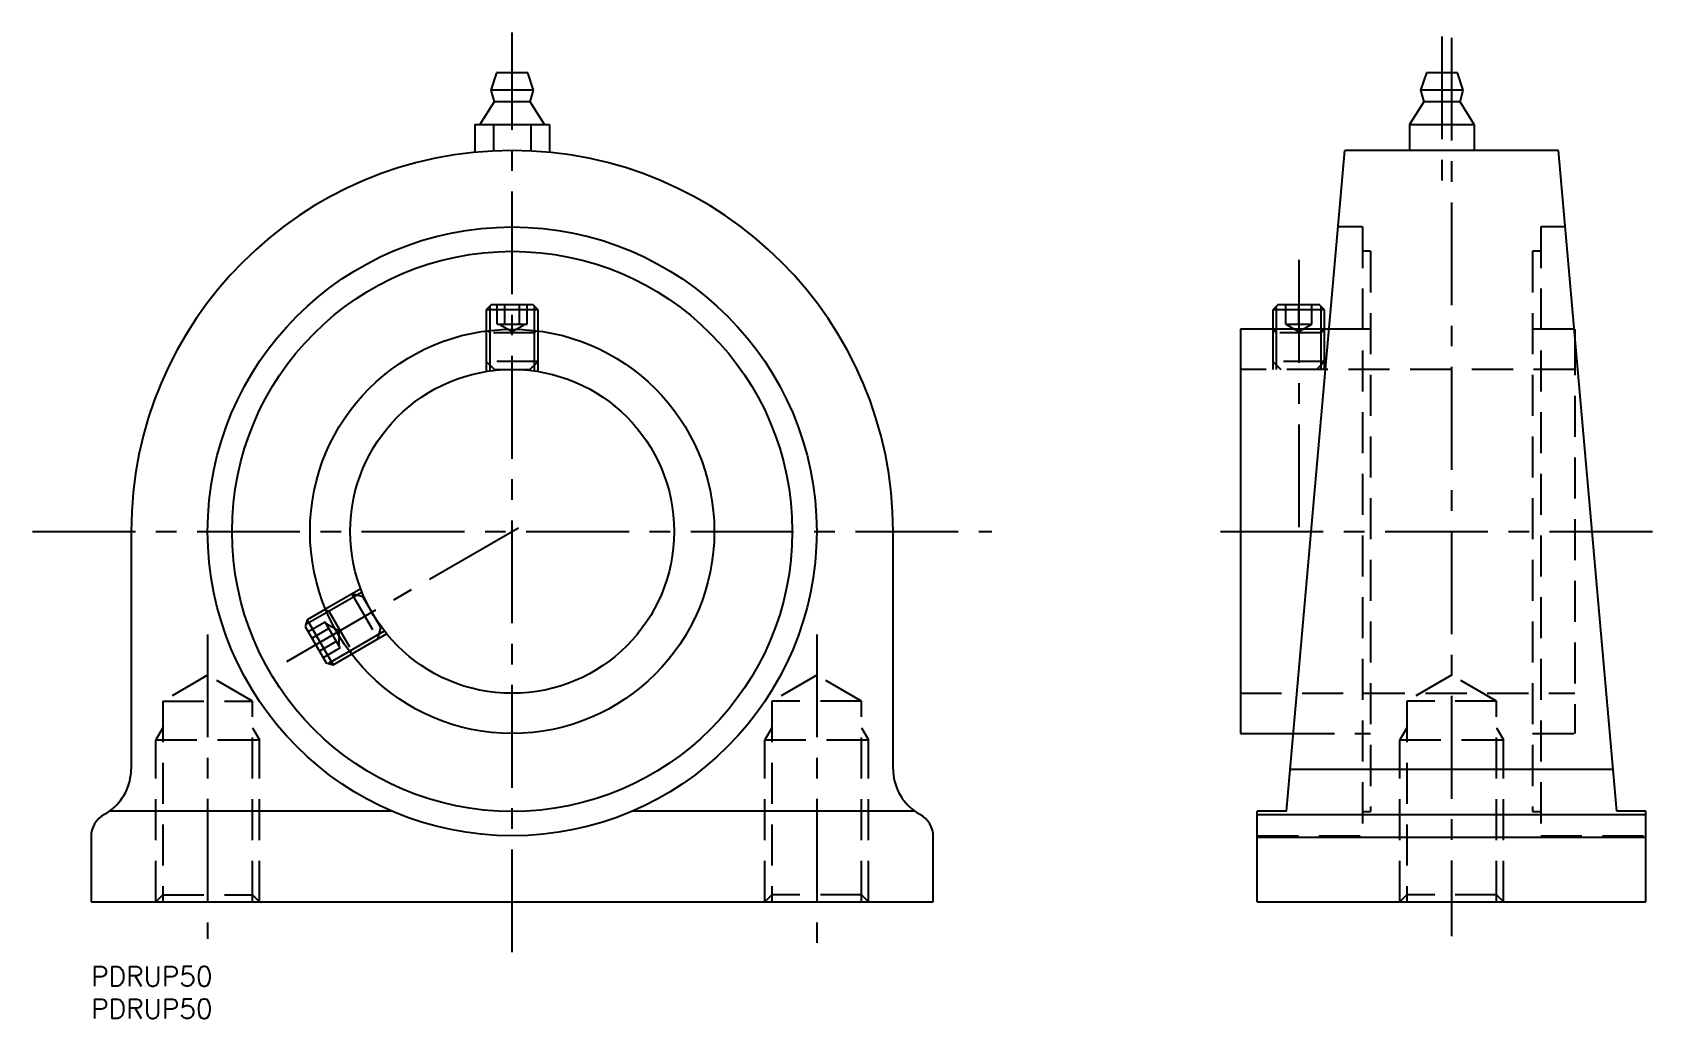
# Model space of a CAD drawing. Extents: x -9 to 242, y -8 to 144.
import ezdxf

# ---------------------------------------------------------------- set-up
doc = ezdxf.new("R2010")
doc.units = 0
doc.header["$LTSCALE"] = 0.5
doc.linetypes.add('CENTER', pattern=[50.8, 31.75, -6.35, 6.35, -6.35])
doc.linetypes.add('DASHED', pattern=[19.05, 12.7, -6.35])
for name, color, linetype in [('MSM_CENTER', 1, 'CENTER'), ('MSM_CONTINUOUS', 7, 'CONTINUOUS'), ('MSM_DASHED', 4, 'DASHED'), ('MSM_NARROW', 5, 'CONTINUOUS'), ('MSM_PART_NUMBER', 7, 'CONTINUOUS')]:
    doc.layers.add(name, color=color, linetype=linetype)
doc.styles.get("Standard").update_dxf_attribs({"font": 'txt.shx', "height": 3, "bigfont": 'bigfont.shx'})

msp = doc.modelspace()

# ---------------------------------------------------------------- linework, layer by layer
at = {"layer": 'MSM_CENTER'}
for p, q in [((65, 2.22), (65, 144.22)), ((208.5, 143.62), (208.5, 120.2)), ((210, 143.4), (210, 4.72)), ((186.4, 109.12), (186.4, 65.64)), ((30.23, 47.13), (67.79, 68.81)), ((-9.03, 67.2), (139.03, 67.2)), ((174.32, 67.2), (242.08, 67.2)), ((18, 51.29), (18, 4.3)), ((112, 51.29), (112, 3.28))]:
    msp.add_line(p, q, dxfattribs=at)
at = {"layer": 'MSM_CONTINUOUS'}
for p, q in [((62.6, 138), (61.7, 135.3)), ((67.4, 138), (62.6, 138)), ((68.3, 135.3), (67.4, 138)), ((206.1, 138), (205.2, 135.3)), ((210.9, 138), (206.1, 138)), ((211.8, 135.3), (210.9, 138)), ((62.2, 133.5), (60, 130)), ((61.7, 135.3), (62.2, 133.5)), ((68.3, 135.3), (61.7, 135.3)), ((67.8, 133.5), (62.2, 133.5)), ((67.8, 133.5), (68.3, 135.3)), ((70, 130), (67.8, 133.5)), ((205.7, 133.5), (203.5, 130)), ((205.2, 135.3), (205.7, 133.5)), ((211.8, 135.3), (205.2, 135.3)), ((211.3, 133.5), (205.7, 133.5)), ((211.3, 133.5), (211.8, 135.3)), ((213.5, 130), (211.3, 133.5)), ((59.23, 130), (70.77, 130)), ((59.23, 130), (59.23, 125.72)), ((62.11, 130), (62.11, 125.93)), ((67.89, 130), (67.89, 125.93)), ((70.77, 130), (70.77, 125.72)), ((203.5, 130), (213.5, 130)), ((203.5, 130), (203.5, 126)), ((213.5, 130), (213.5, 126)), ((184.5, 24), (193.5, 126)), ((226.5, 126), (193.5, 126)), ((235.5, 24), (226.5, 126)), ((61.77, 102.2), (61, 101.43)), ((61, 101.43), (61, 98.14)), ((69, 101.43), (61, 101.43)), ((68.23, 102.2), (61.77, 102.2)), ((69, 101.43), (68.23, 102.2)), ((69, 98.14), (69, 101.43)), ((183.17, 102.2), (182.4, 101.43)), ((190.4, 101.43), (182.4, 101.43)), ((182.4, 101.43), (182.4, 98.4)), ((189.63, 102.2), (183.17, 102.2)), ((190.4, 101.43), (189.63, 102.2)), ((190.4, 98.4), (190.4, 101.43)), ((191.06, 98.4), (177.4, 98.4)), ((177.4, 98.4), (177.4, 36)), ((229, 98.4), (228.94, 98.4)), ((229, 98.4), (229, 97.67)), ((6.2, 67.2), (6.2, 30.51)), ((123.8, 30.51), (123.8, 67.2)), ((33.35, 53.55), (33.07, 52.5)), ((36.2, 55.19), (33.35, 53.55)), ((33.35, 53.55), (37.35, 46.62)), ((33.07, 52.5), (36.31, 46.9)), ((37.35, 46.62), (40.2, 48.26)), ((36.31, 46.9), (37.35, 46.62)), ((177.4, 36), (185.56, 36)), ((185.07, 30.51), (234.93, 30.51)), ((46.49, 24), (2.86, 24)), ((127.14, 24), (83.51, 24)), ((184.5, 24), (180, 24)), ((180, 10), (180, 24)), ((180, 23.5), (240, 23.5)), ((240, 24), (235.5, 24)), ((240, 10), (240, 24)), ((0, 20), (0, 10)), ((130, 10), (130, 20)), ((0, 10), (130, 10)), ((180, 10), (240, 10))]:
    msp.add_line(p, q, dxfattribs=at)
for radius in [47, 43.24, 31.2, 25]:
    msp.add_circle((65, 67.2), radius, dxfattribs=at)
for centre, radius, start, end in [((65, 67.2), 58.8, 0, 180), ((-1.86, 30.54), 8.06, 305.8202, 359.7745), ((131.86, 30.54), 8.06, 180.2255, 234.1798), ((4, 20), 4, 118.9033, 180), ((-1.8, 30.51), 8, 298.9033, 305.5947), ((131.8, 30.51), 8, 234.4053, 241.0967), ((126, 20), 4, 0, 61.0967)]:
    msp.add_arc(centre, radius, start, end, dxfattribs=at)
at = {"layer": 'MSM_DASHED'}
for p, q in [((196.25, 114.2), (192.46, 114.2)), ((196.25, 114.2), (196.25, 20.2)), ((227.54, 114.2), (223.75, 114.2)), ((223.75, 114.2), (223.75, 20.2)), ((197.5, 110.44), (196.25, 110.44)), ((197.5, 110.44), (197.5, 23.96)), ((223.75, 110.44), (222.5, 110.44)), ((222.5, 110.44), (222.5, 23.96)), ((62.69, 99.2), (62.69, 102.2)), ((63.85, 99.2), (63.85, 102.2)), ((66.15, 99.2), (66.15, 102.2)), ((67.31, 99.2), (67.31, 102.2)), ((184.4, 99.2), (184.4, 102.2)), ((186.4, 99.2), (186.4, 102.2)), ((188.4, 99.2), (188.4, 102.2)), ((61, 98.14), (61, 91.88)), ((61.23, 98.17), (61.54, 97.86)), ((61.54, 98.21), (61.54, 91.96)), ((62.69, 99.2), (67.31, 99.2)), ((63, 99.2), (65, 98.05)), ((65, 98.05), (67, 99.2)), ((68.46, 91.96), (68.46, 98.21)), ((68.46, 97.86), (68.77, 98.17)), ((69, 91.88), (69, 98.14)), ((182.4, 98.4), (182.4, 92.2)), ((182.4, 98.4), (182.94, 97.86)), ((182.41, 98.4), (182.4, 98.4)), ((182.94, 98.4), (182.94, 92.2)), ((184.4, 99.2), (188.4, 99.2)), ((184.4, 99.2), (186.4, 98.05)), ((186.4, 98.05), (188.4, 99.2)), ((189.86, 92.2), (189.86, 98.4)), ((189.86, 97.86), (190.4, 98.4)), ((190.4, 98.4), (190.39, 98.4)), ((190.4, 92.2), (190.4, 98.4)), ((197.5, 98.4), (191.06, 98.4)), ((228.94, 98.4), (222.5, 98.4)), ((68.46, 97.86), (61.54, 97.86)), ((189.86, 97.86), (182.94, 97.86)), ((229, 97.67), (229, 36)), ((69, 93.45), (61, 93.45)), ((61, 93.45), (62.25, 92.2)), ((67.75, 92.2), (69, 93.45)), ((190.4, 93.45), (182.4, 93.45)), ((182.4, 93.45), (183.65, 92.2)), ((189.15, 92.2), (190.4, 93.45)), ((62.25, 92.2), (67.75, 92.2)), ((229, 92.2), (177.4, 92.2)), ((41.63, 58.33), (36.2, 55.19)), ((41.83, 57.81), (36.42, 54.69)), ((40.27, 57.54), (44.27, 50.61)), ((41.97, 57.08), (40.27, 57.54)), ((41.97, 57.08), (44.72, 52.32)), ((36.13, 53.2), (33.53, 51.7)), ((38.44, 49.2), (36.13, 53.2)), ((38.29, 51.78), (36.29, 52.93)), ((36.72, 54.87), (36.3, 54.98)), ((36.72, 54.87), (40.18, 48.88)), ((36.71, 52.2), (34.11, 50.7)), ((38.29, 49.47), (38.29, 51.78)), ((39.88, 48.7), (45.29, 51.83)), ((40.2, 48.26), (45.63, 51.4)), ((44.27, 50.61), (44.72, 52.32)), ((37.86, 50.2), (35.27, 48.7)), ((38.44, 49.2), (35.84, 47.7)), ((40.07, 48.46), (40.18, 48.88)), ((18, 44.99), (11.08, 41)), ((24.92, 41), (18, 44.99)), ((112, 44.99), (105.08, 41)), ((118.92, 41), (112, 44.99)), ((210, 44.99), (203.08, 41)), ((216.92, 41), (210, 44.99)), ((11.08, 41), (11.08, 10)), ((11.08, 41), (24.92, 41)), ((24.92, 10), (24.92, 41)), ((105.08, 41), (105.08, 10)), ((118.92, 41), (105.08, 41)), ((118.92, 10), (118.92, 41)), ((177.4, 42.2), (229, 42.2)), ((216.92, 41), (203.08, 41)), ((203.08, 41), (203.08, 10)), ((216.92, 10), (216.92, 41)), ((11.08, 36.87), (10, 35)), ((24.92, 36.87), (26, 35)), ((105.08, 36.87), (104, 35)), ((118.92, 36.87), (120, 35)), ((185.56, 36), (197.5, 36)), ((203.08, 36.87), (202, 35)), ((216.92, 36.87), (218, 35)), ((222.5, 36), (229, 36)), ((10, 10), (10, 35)), ((10, 35), (26, 35)), ((26, 10), (26, 35)), ((104, 10), (104, 35)), ((104, 35), (120, 35)), ((120, 10), (120, 35)), ((202, 10), (202, 35)), ((202, 35), (218, 35)), ((218, 10), (218, 35)), ((196.25, 23.96), (197.5, 23.96)), ((222.5, 23.96), (223.75, 23.96)), ((180, 20.2), (196.25, 20.2)), ((223.75, 20.2), (240, 20.2)), ((11.08, 11.08), (10, 10)), ((11.08, 11.08), (24.92, 11.08)), ((26, 10), (24.92, 11.08)), ((105.08, 11.08), (104, 10)), ((118.92, 11.08), (105.08, 11.08)), ((120, 10), (118.92, 11.08)), ((203.08, 11.08), (202, 10)), ((216.92, 11.08), (203.08, 11.08)), ((218, 10), (216.92, 11.08))]:
    msp.add_line(p, q, dxfattribs=at)
at = {"layer": 'MSM_NARROW'}
for p, q in [((61.54, 101.97), (61.54, 98.21)), ((68.46, 98.21), (68.46, 101.97)), ((182.94, 101.97), (182.94, 98.4)), ((189.86, 98.4), (189.86, 101.97)), ((36.42, 54.69), (33.16, 52.81)), ((36.61, 46.82), (39.88, 48.7)), ((180, 20), (240, 20))]:
    msp.add_line(p, q, dxfattribs=at)

# ---------------------------------------------------------------- texts
at = {"layer": 'MSM_PART_NUMBER'}
for p in [(0, -3), (0, -8)]:
    msp.add_text('PDRUP50', height=3, dxfattribs=at).set_placement(p)

doc.saveas('drawing.dxf')
